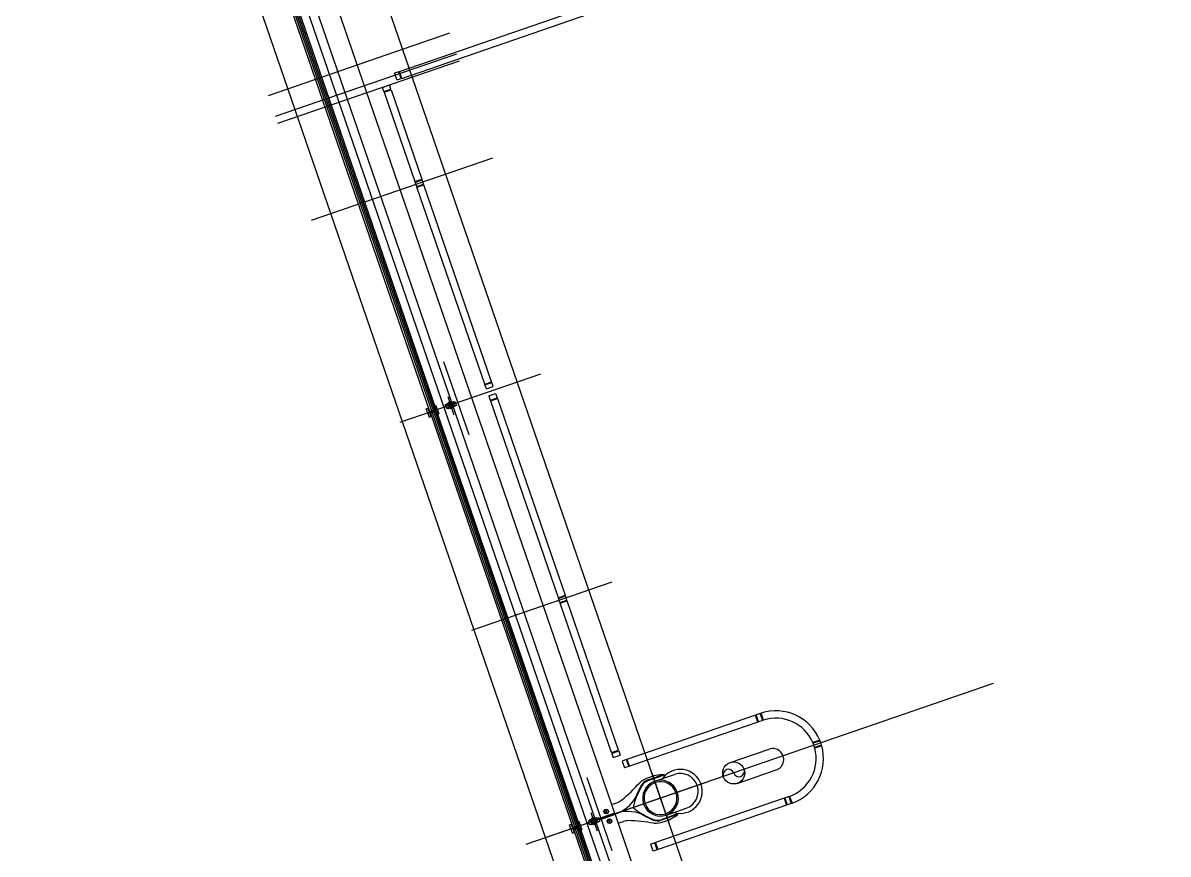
# Model space of a CAD drawing. Extents: x 809487 to 809680, y 818779 to 819225.
# Drawn here: x 809590.66 to 809598.48, y 818898.92 to 818904.59 of the extents above; entities that cross this region are included whole.
import ezdxf

# ---------------------------------------------------------------- set-up
doc = ezdxf.new("R2010")
doc.units = 0
for name, color, linetype in [('F-RC', 7, 'Continuous'), ('MAJ082__', 7, 'Continuous'), ('MAJ214__', 7, 'Continuous'), ('MAJ270__', 7, 'Continuous'), ('MAJ292__', 7, 'Continuous')]:
    doc.layers.add(name, color=color, linetype=linetype)

msp = doc.modelspace()

# ---------------------------------------------------------------- linework, layer by layer
at = {"layer": 'F-RC'}
for p, q in [((809593.2332, 818904.2554), (809594.7615, 818904.7817)), ((809593.2495, 818904.2082), (809594.7778, 818904.7344)), ((809593.2285, 818904.2538), (809593.2001, 818904.244)), ((809593.2164, 818904.1968), (809593.2001, 818904.244)), ((809593.2447, 818904.2065), (809593.2285, 818904.2538)), ((809593.2338, 818904.2535), (809593.2291, 818904.2519)), ((809593.2495, 818904.2082), (809593.2332, 818904.2554)), ((809593.1176, 818904.1469), (809593.1648, 818904.1631)), ((809593.1273, 818904.1185), (809593.1176, 818904.1469)), ((809593.1273, 818904.1185), (809593.1746, 818904.1348)), ((809593.1746, 818904.1348), (809593.1648, 818904.1631)), ((809593.2447, 818904.2065), (809593.2164, 818904.1968)), ((809593.2488, 818904.21), (809593.2441, 818904.2084)), ((809593.129, 818904.1138), (809593.1762, 818904.1301)), ((809593.129, 818904.1138), (809593.3389, 818903.5039)), ((809593.1308, 818904.1144), (809593.1292, 818904.1192)), ((809593.1743, 818904.1294), (809593.1727, 818904.1341)), ((809593.1762, 818904.1301), (809593.3862, 818903.5202)), ((809593.3389, 818903.5039), (809593.3586, 818903.5107)), ((809593.3406, 818903.4992), (809593.3879, 818903.5155)), ((809593.3586, 818903.5107), (809593.3862, 818903.5202)), ((809593.386, 818903.5148), (809593.3843, 818903.5195)), ((809593.3976, 818903.4871), (809593.3879, 818903.5155)), ((809593.3503, 818903.4708), (809593.3406, 818903.4992)), ((809593.3425, 818903.4998), (809593.3408, 818903.5046)), ((809593.3503, 818903.4708), (809593.3976, 818903.4871)), ((809593.352, 818903.4661), (809593.3992, 818903.4824)), ((809593.8143, 818902.1235), (809593.352, 818903.4661)), ((809593.3539, 818903.4667), (809593.3522, 818903.4715)), ((809593.3974, 818903.4817), (809593.3957, 818903.4864)), ((809593.8616, 818902.1397), (809593.3992, 818903.4824)), ((809593.8143, 818902.1235), (809593.8616, 818902.1397)), ((809593.8159, 818902.1187), (809593.8632, 818902.135)), ((809593.8257, 818902.0904), (809593.8159, 818902.1187)), ((809593.8178, 818902.1194), (809593.8162, 818902.1241)), ((809593.8257, 818902.0904), (809593.8729, 818902.1066)), ((809593.8613, 818902.1344), (809593.8597, 818902.1391)), ((809593.8729, 818902.1066), (809593.8632, 818902.135)), ((809593.8419, 818902.0431), (809593.8892, 818902.0594)), ((809593.8419, 818902.0431), (809593.8517, 818902.0147)), ((809593.8517, 818902.0147), (809593.899, 818902.031)), ((809593.8533, 818902.01), (809593.9006, 818902.0263)), ((809593.8892, 818902.0594), (809593.899, 818902.031)), ((809593.8971, 818902.0303), (809593.8987, 818902.0256)), ((809593.9006, 818902.0263), (809594.3629, 818900.6836)), ((809593.8533, 818902.01), (809594.3157, 818900.6674)), ((809593.8536, 818902.0154), (809593.8552, 818902.0106)), ((809594.3157, 818900.6674), (809594.3353, 818900.6741)), ((809594.3173, 818900.6626), (809594.3646, 818900.6789)), ((809594.327, 818900.6343), (809594.3173, 818900.6626)), ((809594.3192, 818900.6633), (809594.3175, 818900.668)), ((809594.327, 818900.6343), (809594.3743, 818900.6505)), ((809594.3287, 818900.6295), (809594.3759, 818900.6458)), ((809594.6795, 818899.6108), (809594.3287, 818900.6295)), ((809594.3306, 818900.6302), (809594.3289, 818900.6349)), ((809594.3353, 818900.6741), (809594.3629, 818900.6836)), ((809594.3627, 818900.6783), (809594.361, 818900.683)), ((809594.3743, 818900.6505), (809594.3646, 818900.6789)), ((809594.3741, 818900.6452), (809594.3724, 818900.6499)), ((809594.7267, 818899.627), (809594.3759, 818900.6458)), ((809595.6614, 818899.8669), (809594.7851, 818899.5651)), ((809595.6776, 818899.8196), (809595.6614, 818899.8669)), ((809595.6667, 818899.8666), (809595.662, 818899.865)), ((809595.6945, 818899.8783), (809595.6661, 818899.8685)), ((809595.6824, 818899.8212), (809595.6661, 818899.8685)), ((809595.7107, 818899.831), (809595.6945, 818899.8783)), ((809595.7155, 818899.8326), (809595.6992, 818899.8799)), ((809595.6776, 818899.8196), (809594.8013, 818899.5179)), ((809595.6817, 818899.8231), (809595.677, 818899.8215)), ((809595.7107, 818899.831), (809595.6824, 818899.8212)), ((809596.1005, 818899.6955), (809596.0531, 818899.6792)), ((809596.1023, 818899.6908), (809596.055, 818899.6745)), ((809594.6795, 818899.6108), (809594.7267, 818899.627)), ((809594.6811, 818899.606), (809594.7284, 818899.6223)), ((809594.6811, 818899.606), (809594.6909, 818899.5777)), ((809594.6814, 818899.6114), (809594.683, 818899.6067)), ((809594.7248, 818899.6264), (809594.7265, 818899.6216)), ((809594.7284, 818899.6223), (809594.7381, 818899.5939)), ((809596.1121, 818899.6625), (809596.0648, 818899.6462)), ((809596.1135, 818899.6577), (809596.0661, 818899.6414)), ((809594.6909, 818899.5777), (809594.7381, 818899.5939)), ((809594.7803, 818899.5635), (809594.752, 818899.5537)), ((809594.752, 818899.5537), (809594.7683, 818899.5065)), ((809594.7803, 818899.5635), (809594.7966, 818899.5162)), ((809594.7857, 818899.5632), (809594.781, 818899.5616)), ((809594.7851, 818899.5651), (809594.8013, 818899.5179)), ((809594.7966, 818899.5162), (809594.7683, 818899.5065)), ((809594.8007, 818899.5197), (809594.796, 818899.5181)), ((809595.8567, 818899.2996), (809594.9804, 818898.9978)), ((809595.8567, 818899.2996), (809595.873, 818899.2523)), ((809595.8621, 818899.2993), (809595.8574, 818899.2977)), ((809595.8898, 818899.3109), (809595.8614, 818899.3012)), ((809595.8614, 818899.3012), (809595.8777, 818899.2539)), ((809595.8898, 818899.3109), (809595.9061, 818899.2637)), ((809595.8945, 818899.3126), (809595.9108, 818899.2653)), ((809595.873, 818899.2523), (809594.9967, 818898.9505)), ((809595.8771, 818899.2558), (809595.8723, 818899.2542)), ((809595.9061, 818899.2637), (809595.8777, 818899.2539)), ((809594.9757, 818898.9962), (809594.9473, 818898.9864)), ((809594.9636, 818898.9392), (809594.9473, 818898.9864)), ((809594.992, 818898.9489), (809594.9757, 818898.9962)), ((809594.9811, 818898.9959), (809594.9763, 818898.9943)), ((809594.9967, 818898.9505), (809594.9804, 818898.9978)), ((809594.992, 818898.9489), (809594.9636, 818898.9392)), ((809594.996, 818898.9524), (809594.9913, 818898.9508))]:
    msp.add_line(p, q, dxfattribs=at)
for radius, start, end in [(0.323, 108.11303, 109.00032), (0.325, 22.52811, 108.11849), (0.275, 23.17064, 107.9582), (0.277, 107.96572, 109.00032), (0.323, 21.66174, 22.54999), (0.325, 19, 21.64535), (0.275, 290.0418, 14.82936), (0.325, 289.88151, 15.47188), (0.277, 22.10417, 23.14047), (0.275, 19, 22.12677), (0.275, 15.87323, 19), (0.277, 14.85953, 15.89583), (0.325, 16.35465, 19), (0.323, 15.45001, 16.33825), (0.277, 288.99968, 290.03427), (0.323, 288.99968, 289.88697)]:
    msp.add_arc((809595.8003, 818899.571), radius, start, end, dxfattribs=at)
at = {"layer": 'MAJ082__'}
for p, q in [((809595.4884, 818899.5429), (809595.7549, 818899.6347)), ((809595.5372, 818899.4011), (809595.8037, 818899.4928))]:
    msp.add_line(p, q, dxfattribs=at)
msp.add_circle((809595.5128, 818899.472), 0.075, dxfattribs=at)
for centre, radius, start, end in [((809595.7793, 818899.5637), 0.075, 288.99117, 109), ((809595.4774, 818899.4598), 0.0375, 19, 199), ((809595.5483, 818899.4842), 0.0375, 199, 19)]:
    msp.add_arc(centre, radius, start, end, dxfattribs=at)
at = {"layer": 'MAJ214__'}
for p, q in [((809592.4787, 818904.765), (809593.4505, 818901.9427)), ((809592.49, 818904.769), (809593.4619, 818901.9466)), ((809592.4995, 818904.7722), (809593.4713, 818901.9498)), ((809592.5002, 818904.7725), (809593.472, 818901.9501)), ((809592.5609, 818904.796), (809594.511, 818899.1323)), ((809593.5557, 818901.9868), (809593.5453, 818901.9832)), ((809593.5551, 818901.9549), (809593.5453, 818901.9832)), ((809593.5655, 818901.9585), (809593.5551, 818901.9549)), ((809593.5631, 818901.9642), (809593.5706, 818901.9669)), ((809593.5957, 818901.994), (809593.5649, 818901.9834)), ((809593.5658, 818901.9959), (809593.5875, 818902.0033)), ((809593.5664, 818901.9971), (809593.5658, 818901.9959)), ((809593.5668, 818901.993), (809593.5658, 818901.9959)), ((809593.5863, 818902.004), (809593.5664, 818901.9971)), ((809593.5666, 818901.9575), (809593.6105, 818901.9727)), ((809593.5668, 818901.993), (809593.5885, 818902.0005)), ((809593.5687, 818901.9937), (809593.569, 818901.9927)), ((809593.6014, 818901.9775), (809593.5706, 818901.9669)), ((809593.5998, 818901.9679), (809593.578, 818901.9604)), ((809593.579, 818901.9576), (809593.578, 818901.9604)), ((809593.6007, 818901.9651), (809593.579, 818901.9576)), ((809593.5803, 818901.9569), (809593.579, 818901.9576)), ((809593.5796, 818901.962), (809593.5797, 818901.9615)), ((809593.5804, 818901.9612), (809593.5797, 818901.9615)), ((809593.5803, 818901.9569), (809593.6001, 818901.9638)), ((809593.5863, 818902.004), (809593.5875, 818902.0033)), ((809593.5866, 818901.9999), (809593.587, 818901.9989)), ((809593.5885, 818902.0005), (809593.5875, 818902.0033)), ((809593.5959, 818901.9941), (809593.6035, 818901.9967)), ((809593.5974, 818901.9671), (809593.5977, 818901.9677)), ((809593.5975, 818901.9682), (809593.5977, 818901.9677)), ((809593.6007, 818901.9651), (809593.5998, 818901.9679)), ((809593.6001, 818901.9638), (809593.6007, 818901.9651)), ((809593.6011, 818902.0024), (809593.6115, 818902.006)), ((809593.6092, 818901.9801), (809593.6016, 818901.9775)), ((809593.6212, 818901.9777), (809593.6108, 818901.9741)), ((809593.6115, 818902.006), (809593.6212, 818901.9777)), ((809593.4554, 818901.9285), (809594.4272, 818899.1061)), ((809593.4668, 818901.9324), (809594.4386, 818899.11)), ((809593.4762, 818901.9357), (809594.448, 818899.1133)), ((809593.4769, 818901.9359), (809594.4487, 818899.1135)), ((809594.511, 818899.1323), (809594.5253, 818899.1372)), ((809594.5324, 818899.1503), (809594.522, 818899.1467)), ((809594.522, 818899.1467), (809594.5253, 818899.1372)), ((809594.5724, 818899.1574), (809594.5417, 818899.1468)), ((809594.5425, 818899.1593), (809594.5642, 818899.1668)), ((809594.5431, 818899.1606), (809594.5425, 818899.1593)), ((809594.5435, 818899.1565), (809594.5425, 818899.1593)), ((809594.563, 818899.1674), (809594.5431, 818899.1606)), ((809594.5433, 818899.121), (809594.5872, 818899.1361)), ((809594.5435, 818899.1565), (809594.5652, 818899.164)), ((809594.5454, 818899.1571), (809594.5457, 818899.1562)), ((809594.5781, 818899.1409), (809594.5473, 818899.1303)), ((809594.563, 818899.1674), (809594.5642, 818899.1668)), ((809594.5633, 818899.1633), (809594.5637, 818899.1624)), ((809594.5652, 818899.164), (809594.5642, 818899.1668)), ((809594.5726, 818899.1575), (809594.5802, 818899.1601)), ((809594.5778, 818899.1659), (809594.5882, 818899.1695)), ((809594.5859, 818899.1436), (809594.5783, 818899.141)), ((809594.5979, 818899.1411), (809594.5875, 818899.1375)), ((809594.5882, 818899.1695), (809594.5914, 818899.16)), ((809594.7002, 818899.1975), (809594.5914, 818899.16)), ((809594.7034, 818899.188), (809594.5947, 818899.1506)), ((809594.5947, 818899.1506), (809594.5979, 818899.1411)), ((809594.4321, 818899.0919), (809595.4039, 818896.2696)), ((809594.4435, 818899.0958), (809595.4153, 818896.2735)), ((809594.4529, 818899.0991), (809595.4247, 818896.2767)), ((809594.4536, 818899.0993), (809595.4254, 818896.277)), ((809594.5143, 818899.1229), (809594.5285, 818899.1278)), ((809594.5143, 818899.1229), (809596.4645, 818893.4592)), ((809594.5318, 818899.1183), (809594.5285, 818899.1278)), ((809594.5422, 818899.1219), (809594.5318, 818899.1183)), ((809594.5398, 818899.1277), (809594.5473, 818899.1303)), ((809594.5765, 818899.1313), (809594.5547, 818899.1238)), ((809594.5557, 818899.121), (809594.5547, 818899.1238)), ((809594.5774, 818899.1285), (809594.5557, 818899.121)), ((809594.557, 818899.1204), (809594.5557, 818899.121)), ((809594.5563, 818899.1254), (809594.5564, 818899.125)), ((809594.5571, 818899.1247), (809594.5564, 818899.125)), ((809594.557, 818899.1204), (809594.5768, 818899.1272)), ((809594.5741, 818899.1305), (809594.5744, 818899.1312)), ((809594.5742, 818899.1316), (809594.5744, 818899.1312)), ((809594.5774, 818899.1285), (809594.5765, 818899.1313)), ((809594.5768, 818899.1272), (809594.5774, 818899.1285))]:
    msp.add_line(p, q, dxfattribs=at)
for points in [[(809593.6, 818902.0034), (809593.556, 818901.9882)], [(809595.038, 818899.4609), (809594.9252, 818899.4221)], [(809594.5767, 818899.1668), (809594.5327, 818899.1517)], [(809595.1318, 818899.1884), (809595.019, 818899.1496)]]:
    msp.add_lwpolyline(points, dxfattribs=at)
for centre, radius in [((809593.5833, 818901.9805), 0.006), ((809594.6431, 818899.2095), 0.0155), ((809594.6431, 818899.2095), 0.0135), ((809594.6431, 818899.2095), 0.0042), ((809594.6659, 818899.1434), 0.0155), ((809594.6659, 818899.1434), 0.0135), ((809594.6659, 818899.1434), 0.0042)]:
    msp.add_circle(centre, radius, dxfattribs=at)
for centre, radius, start, end in [((809593.5833, 818901.9805), 0.0095, 145.18264, 252.81736), ((809593.5833, 818901.9805), 0.0109, 101.1265, 116.87349), ((809593.5833, 818901.9805), 0.0109, 281.1265, 296.87349), ((809593.5833, 818901.9805), 0.0095, 326.69488, 71.30512), ((809595.3733, 818899.103), 0.567, 149.96236, 158.10407), ((809594.951, 818899.3472), 0.0792, 109, 149.96236), ((809594.6394, 818899.4148), 0.2307, 285.67731, 333.23123), ((809594.8286, 818899.3219), 0.02, 326.67541, 338.10407), ((809594.56, 818899.1439), 0.0095, 145.18264, 198.99991), ((809594.56, 818899.1439), 0.0095, 198.99991, 252.81736), ((809594.56, 818899.1439), 0.006, 19.00013, 198.99986), ((809594.56, 818899.1439), 0.006, 198.99986, 19.00013), ((809594.56, 818899.1439), 0.0109, 101.1265, 116.87349), ((809594.56, 818899.1439), 0.0095, 19.00008, 71.30512), ((809594.56, 818899.1439), 0.0095, 326.69488, 19.00008), ((809594.7893, 818898.9793), 0.2307, 64.76877, 112.32268), ((809594.7893, 818898.9793), 0.2307, 105.67731, 112.32268), ((809594.6394, 818899.4148), 0.2307, 285.67731, 292.32268), ((809594.8813, 818899.169), 0.02, 59.89592, 71.32459), ((809595.1757, 818899.6769), 0.567, 239.89592, 248.03764), ((809594.9932, 818899.2245), 0.0792, 248.03764, 289), ((809594.56, 818899.1439), 0.0109, 281.1265, 296.87349)]:
    msp.add_arc(centre, radius, start, end, dxfattribs=at)
for points, degree in [([(809593.5557, 818901.9875), (809593.5557, 818901.9876), (809593.5557, 818901.9876), (809593.5557, 818901.9877), (809593.5557, 818901.9878), (809593.5557, 818901.9879), (809593.5557, 818901.9879), (809593.5558, 818901.988), (809593.5558, 818901.988), (809593.5558, 818901.9881), (809593.5558, 818901.9881), (809593.5559, 818901.9881), (809593.5559, 818901.9882), (809593.5559, 818901.9882), (809593.556, 818901.9882), (809593.556, 818901.9882)], 3), ([(809593.5565, 818901.9814), (809593.5564, 818901.9817), (809593.5563, 818901.982), (809593.5561, 818901.9829), (809593.556, 818901.9834), (809593.5559, 818901.9845), (809593.5558, 818901.9851), (809593.5557, 818901.9863), (809593.5557, 818901.9869), (809593.5557, 818901.9875)], 3), ([(809593.5565, 818901.9814), (809593.5565, 818901.9813), (809593.5565, 818901.9813), (809593.5566, 818901.9813), (809593.5566, 818901.9812), (809593.5566, 818901.9812), (809593.5566, 818901.9812), (809593.5566, 818901.9812)], 3), ([(809593.5574, 818901.9808), (809593.5574, 818901.9808), (809593.5574, 818901.9808), (809593.5573, 818901.9808), (809593.5573, 818901.9808), (809593.5572, 818901.9808), (809593.5572, 818901.9808), (809593.557, 818901.9808), (809593.557, 818901.9808), (809593.5568, 818901.9809), (809593.5568, 818901.9809), (809593.5567, 818901.981), (809593.5566, 818901.9811), (809593.5566, 818901.9812)], 3), ([(809593.5574, 818901.9808), (809593.558, 818901.981), (809593.5586, 818901.9812), (809593.5602, 818901.9818), (809593.5612, 818901.9821), (809593.5627, 818901.9826), (809593.5633, 818901.9828), (809593.5643, 818901.9832), (809593.5646, 818901.9833), (809593.5649, 818901.9834)], 3), ([(809593.5574, 818901.9808), (809593.5582, 818901.9811), (809593.5591, 818901.9814), (809593.56, 818901.9817), (809593.5612, 818901.9821), (809593.5625, 818901.9826), (809593.5638, 818901.983), (809593.5642, 818901.9831), (809593.5646, 818901.9833), (809593.5649, 818901.9834)], 3), ([(809593.5627, 818901.9635), (809593.5627, 818901.9635), (809593.5627, 818901.9635), (809593.5626, 818901.9636), (809593.5626, 818901.9637), (809593.5627, 818901.9639), (809593.5627, 818901.9639), (809593.5628, 818901.9641), (809593.5628, 818901.9641), (809593.5629, 818901.9642), (809593.563, 818901.9642), (809593.5631, 818901.9642), (809593.5631, 818901.9642), (809593.5631, 818901.9642)], 3), ([(809593.5627, 818901.9635), (809593.5627, 818901.9635), (809593.5627, 818901.9634), (809593.5627, 818901.9634), (809593.5627, 818901.9634), (809593.5627, 818901.9633), (809593.5627, 818901.9633), (809593.5628, 818901.9633)], 3), ([(809593.5659, 818901.9579), (809593.5655, 818901.9584), (809593.5652, 818901.9589), (809593.5645, 818901.9599), (809593.5642, 818901.9604), (809593.5636, 818901.9614), (809593.5634, 818901.9618), (809593.563, 818901.9626), (809593.5629, 818901.963), (809593.5628, 818901.9633)], 3), ([(809593.5649, 818901.9834), (809593.565, 818901.9834), (809593.565, 818901.9834), (809593.565, 818901.9832), (809593.5651, 818901.983), (809593.5652, 818901.9824), (809593.5653, 818901.9821), (809593.5654, 818901.9808), (809593.5656, 818901.9798), (809593.566, 818901.9775), (809593.5663, 818901.9763), (809593.5671, 818901.974), (809593.5675, 818901.9729), (809593.5685, 818901.9708), (809593.569, 818901.9699), (809593.5698, 818901.9686), (809593.5701, 818901.9681), (809593.5704, 818901.9675), (809593.5705, 818901.9672), (809593.5706, 818901.967), (809593.5706, 818901.9669), (809593.5706, 818901.9669)], 3), ([(809593.5666, 818901.9575), (809593.5665, 818901.9575), (809593.5665, 818901.9575), (809593.5664, 818901.9575), (809593.5664, 818901.9575), (809593.5663, 818901.9576), (809593.5663, 818901.9576), (809593.5662, 818901.9576), (809593.5662, 818901.9576), (809593.5661, 818901.9577), (809593.5661, 818901.9577), (809593.566, 818901.9577), (809593.566, 818901.9578), (809593.5659, 818901.9578), (809593.5659, 818901.9579), (809593.5659, 818901.9579)], 3), ([(809593.5762, 818901.987), (809593.5762, 818901.987), (809593.5762, 818901.9869), (809593.5761, 818901.9869), (809593.5761, 818901.9868), (809593.5759, 818901.9866), (809593.5758, 818901.9864), (809593.5756, 818901.986), (809593.5754, 818901.9858), (809593.5753, 818901.9857)], 3), ([(809593.5783, 818901.9902), (809593.5772, 818901.9885), (809593.5762, 818901.987)], 2), ([(809593.5802, 818901.9715), (809593.5804, 818901.9714), (809593.5806, 818901.9713), (809593.581, 818901.9712), (809593.5812, 818901.9711), (809593.5815, 818901.971), (809593.5816, 818901.971), (809593.5817, 818901.971), (809593.5817, 818901.971), (809593.5817, 818901.971)], 3), ([(809593.5848, 818901.99), (809593.5831, 818901.9905), (809593.5812, 818901.9912)], 2), ([(809593.5817, 818901.971), (809593.5834, 818901.9704), (809593.5854, 818901.9697)], 2), ([(809593.5863, 818901.9895), (809593.5861, 818901.9895), (809593.5859, 818901.9896), (809593.5855, 818901.9897), (809593.5853, 818901.9898), (809593.5851, 818901.9899), (809593.585, 818901.9899), (809593.5849, 818901.9899), (809593.5848, 818901.9899), (809593.5848, 818901.99)], 3), ([(809593.5882, 818901.9707), (809593.5893, 818901.9724), (809593.5903, 818901.9739)], 2), ([(809593.5903, 818901.9739), (809593.5904, 818901.974), (809593.5904, 818901.974), (809593.5904, 818901.974), (809593.5905, 818901.9741), (809593.5906, 818901.9744), (809593.5907, 818901.9745), (809593.591, 818901.9749), (809593.5911, 818901.9751), (809593.5912, 818901.9752)], 3), ([(809593.5957, 818901.994), (809593.5958, 818901.994), (809593.5958, 818901.994), (809593.5959, 818901.9941)], 2), ([(809593.5957, 818901.994), (809593.5958, 818901.994), (809593.5958, 818901.994), (809593.5959, 818901.9941)], 2), ([(809593.6016, 818901.9775), (809593.6016, 818901.9775), (809593.6016, 818901.9775), (809593.6015, 818901.9777), (809593.6014, 818901.9779), (809593.6013, 818901.9785), (809593.6013, 818901.9789), (809593.6011, 818901.9801), (809593.6009, 818901.9811), (809593.6005, 818901.9834), (809593.6002, 818901.9846), (809593.5994, 818901.9869), (809593.599, 818901.988), (809593.598, 818901.9901), (809593.5975, 818901.991), (809593.5967, 818901.9923), (809593.5965, 818901.9928), (809593.5961, 818901.9935), (809593.596, 818901.9937), (809593.5959, 818901.9939), (809593.5959, 818901.994), (809593.5959, 818901.9941)], 3), ([(809593.6, 818902.0034), (809593.6, 818902.0034), (809593.6, 818902.0034), (809593.6001, 818902.0034), (809593.6001, 818902.0034), (809593.6002, 818902.0033), (809593.6003, 818902.0033), (809593.6003, 818902.0033), (809593.6003, 818902.0033), (809593.6004, 818902.0032), (809593.6004, 818902.0032), (809593.6005, 818902.0032), (809593.6005, 818902.0031), (809593.6006, 818902.0031), (809593.6006, 818902.003), (809593.6006, 818902.003)], 3), ([(809593.6006, 818902.003), (809593.601, 818902.0025), (809593.6014, 818902.002), (809593.602, 818902.001), (809593.6023, 818902.0005), (809593.6029, 818901.9996), (809593.6031, 818901.9991), (809593.6035, 818901.9983), (809593.6037, 818901.9979), (809593.6038, 818901.9976)], 3), ([(809593.6016, 818901.9775), (809593.6015, 818901.9775), (809593.6015, 818901.9775), (809593.6014, 818901.9775)], 2), ([(809593.6038, 818901.9974), (809593.6039, 818901.9974), (809593.6039, 818901.9974), (809593.6039, 818901.9973), (809593.6039, 818901.9972), (809593.6039, 818901.997), (809593.6038, 818901.997), (809593.6037, 818901.9968), (809593.6037, 818901.9968), (809593.6036, 818901.9967), (809593.6035, 818901.9967), (809593.6035, 818901.9967), (809593.6035, 818901.9967), (809593.6035, 818901.9967)], 3), ([(809593.6038, 818901.9974), (809593.6038, 818901.9974), (809593.6038, 818901.9975), (809593.6038, 818901.9975), (809593.6038, 818901.9975), (809593.6038, 818901.9976), (809593.6038, 818901.9976), (809593.6038, 818901.9976)], 3), ([(809593.6092, 818901.9801), (809593.6092, 818901.9801), (809593.6092, 818901.9801), (809593.6092, 818901.9801), (809593.6093, 818901.9801), (809593.6093, 818901.9802), (809593.6094, 818901.9802), (809593.6095, 818901.9801), (809593.6096, 818901.9801), (809593.6097, 818901.9801), (809593.6098, 818901.98), (809593.6099, 818901.9799), (809593.6099, 818901.9798), (809593.6099, 818901.9798)], 3), ([(809593.61, 818901.9796), (809593.61, 818901.9796), (809593.61, 818901.9796), (809593.61, 818901.9797), (809593.61, 818901.9797), (809593.6099, 818901.9797), (809593.6099, 818901.9797), (809593.6099, 818901.9798)], 3), ([(809593.61, 818901.9796), (809593.6101, 818901.9792), (809593.6102, 818901.9789), (809593.6104, 818901.978), (809593.6105, 818901.9775), (809593.6107, 818901.9764), (809593.6107, 818901.9758), (809593.6108, 818901.9746), (809593.6108, 818901.974), (809593.6108, 818901.9734)], 3), ([(809593.6108, 818901.9734), (809593.6108, 818901.9733), (809593.6108, 818901.9733), (809593.6108, 818901.9732), (809593.6108, 818901.9731), (809593.6108, 818901.973), (809593.6108, 818901.973), (809593.6108, 818901.9729), (809593.6107, 818901.9729), (809593.6107, 818901.9729), (809593.6107, 818901.9728), (809593.6107, 818901.9728), (809593.6106, 818901.9727), (809593.6106, 818901.9727), (809593.6106, 818901.9727), (809593.6105, 818901.9727)], 3), ([(809594.5324, 818899.151), (809594.5324, 818899.151), (809594.5324, 818899.1511), (809594.5324, 818899.1512), (809594.5324, 818899.1512), (809594.5324, 818899.1513), (809594.5325, 818899.1513), (809594.5325, 818899.1514), (809594.5325, 818899.1514), (809594.5325, 818899.1515), (809594.5325, 818899.1515), (809594.5326, 818899.1516), (809594.5326, 818899.1516), (809594.5326, 818899.1517), (809594.5327, 818899.1517), (809594.5327, 818899.1517)], 3), ([(809594.5332, 818899.1448), (809594.5331, 818899.1451), (809594.533, 818899.1455), (809594.5328, 818899.1463), (809594.5327, 818899.1469), (809594.5326, 818899.148), (809594.5325, 818899.1486), (809594.5324, 818899.1497), (809594.5324, 818899.1503), (809594.5324, 818899.151)], 3), ([(809594.5332, 818899.1448), (809594.5332, 818899.1448), (809594.5332, 818899.1447), (809594.5333, 818899.1447), (809594.5333, 818899.1447), (809594.5333, 818899.1446), (809594.5333, 818899.1446), (809594.5333, 818899.1446)], 3), ([(809594.5341, 818899.1442), (809594.5341, 818899.1442), (809594.5341, 818899.1442), (809594.534, 818899.1442), (809594.534, 818899.1442), (809594.5339, 818899.1442), (809594.5339, 818899.1442), (809594.5337, 818899.1442), (809594.5337, 818899.1442), (809594.5335, 818899.1443), (809594.5335, 818899.1443), (809594.5334, 818899.1445), (809594.5333, 818899.1445), (809594.5333, 818899.1446)], 3), ([(809594.5341, 818899.1442), (809594.5347, 818899.1445), (809594.5353, 818899.1447), (809594.5369, 818899.1452), (809594.5379, 818899.1455), (809594.5394, 818899.1461), (809594.54, 818899.1463), (809594.541, 818899.1466), (809594.5413, 818899.1467), (809594.5417, 818899.1468)], 3), ([(809594.5341, 818899.1442), (809594.5349, 818899.1445), (809594.5358, 818899.1448), (809594.5367, 818899.1451), (809594.5379, 818899.1456), (809594.5392, 818899.146), (809594.5405, 818899.1465), (809594.5409, 818899.1466), (809594.5413, 818899.1467), (809594.5417, 818899.1468)], 3), ([(809594.5417, 818899.1468), (809594.5417, 818899.1468), (809594.5417, 818899.1468), (809594.5417, 818899.1467), (809594.5418, 818899.1465), (809594.5419, 818899.1459), (809594.542, 818899.1455), (809594.5422, 818899.1443), (809594.5423, 818899.1432), (809594.5427, 818899.141), (809594.543, 818899.1398), (809594.5435, 818899.1385), (809594.5435, 818899.1384), (809594.5435, 818899.1382)], 3), ([(809594.5435, 818899.1382), (809594.5439, 818899.1372), (809594.5443, 818899.1362), (809594.5452, 818899.1343), (809594.5458, 818899.1333), (809594.5465, 818899.132), (809594.5468, 818899.1315), (809594.5471, 818899.1309), (809594.5472, 818899.1307), (809594.5473, 818899.1304), (809594.5473, 818899.1304), (809594.5473, 818899.1303)], 3), ([(809594.5529, 818899.1504), (809594.5529, 818899.1504), (809594.5529, 818899.1504), (809594.5528, 818899.1503), (809594.5528, 818899.1502), (809594.5526, 818899.15), (809594.5525, 818899.1498), (809594.5523, 818899.1495), (809594.5521, 818899.1493), (809594.552, 818899.1491)], 3), ([(809594.555, 818899.1537), (809594.5539, 818899.1519), (809594.5529, 818899.1504)], 2), ([(809594.5569, 818899.1349), (809594.5571, 818899.1348), (809594.5573, 818899.1348), (809594.5577, 818899.1346), (809594.5579, 818899.1346), (809594.5582, 818899.1345), (809594.5583, 818899.1344), (809594.5584, 818899.1344), (809594.5584, 818899.1344), (809594.5584, 818899.1344)], 3), ([(809594.5615, 818899.1534), (809594.5598, 818899.154), (809594.5579, 818899.1546)], 2), ([(809594.563, 818899.1529), (809594.5628, 818899.153), (809594.5626, 818899.153), (809594.5622, 818899.1532), (809594.562, 818899.1532), (809594.5618, 818899.1533), (809594.5617, 818899.1534), (809594.5616, 818899.1534), (809594.5616, 818899.1534), (809594.5615, 818899.1534)], 3), ([(809594.5649, 818899.1341), (809594.5661, 818899.1359), (809594.5671, 818899.1374)], 2), ([(809594.5671, 818899.1374), (809594.5671, 818899.1374), (809594.5671, 818899.1374), (809594.5671, 818899.1375), (809594.5672, 818899.1376), (809594.5673, 818899.1378), (809594.5674, 818899.138), (809594.5677, 818899.1383), (809594.5678, 818899.1385), (809594.5679, 818899.1387)], 3), ([(809594.5724, 818899.1574), (809594.5725, 818899.1575), (809594.5725, 818899.1575), (809594.5726, 818899.1575)], 2), ([(809594.5724, 818899.1574), (809594.5725, 818899.1575), (809594.5725, 818899.1575), (809594.5726, 818899.1575)], 2), ([(809594.5764, 818899.1496), (809594.5761, 818899.1506), (809594.5756, 818899.1516), (809594.5747, 818899.1535), (809594.5742, 818899.1545), (809594.5734, 818899.1558), (809594.5732, 818899.1563), (809594.5728, 818899.1569), (809594.5727, 818899.1571), (809594.5726, 818899.1574), (809594.5726, 818899.1574), (809594.5726, 818899.1575)], 3), ([(809594.5783, 818899.141), (809594.5783, 818899.141), (809594.5783, 818899.141), (809594.5782, 818899.1411), (809594.5782, 818899.1413), (809594.578, 818899.1419), (809594.578, 818899.1423), (809594.5778, 818899.1435), (809594.5777, 818899.1446), (809594.5772, 818899.1468), (809594.5769, 818899.148), (809594.5765, 818899.1493), (809594.5764, 818899.1494), (809594.5764, 818899.1496)], 3), ([(809594.5773, 818899.1664), (809594.5777, 818899.166), (809594.5781, 818899.1655), (809594.5787, 818899.1645), (809594.579, 818899.164), (809594.5796, 818899.163), (809594.5798, 818899.1625), (809594.5802, 818899.1617), (809594.5804, 818899.1614), (809594.5805, 818899.1611)], 3), ([(809594.5783, 818899.141), (809594.5782, 818899.1409), (809594.5782, 818899.1409), (809594.5781, 818899.1409)], 2), ([(809594.5806, 818899.1609), (809594.5806, 818899.1608), (809594.5806, 818899.1608), (809594.5806, 818899.1607), (809594.5806, 818899.1606), (809594.5806, 818899.1605), (809594.5805, 818899.1604), (809594.5804, 818899.1603), (809594.5804, 818899.1602), (809594.5803, 818899.1602), (809594.5802, 818899.1601), (809594.5802, 818899.1601), (809594.5802, 818899.1601), (809594.5802, 818899.1601)], 3), ([(809594.5806, 818899.1609), (809594.5805, 818899.1609), (809594.5805, 818899.1609), (809594.5805, 818899.1609), (809594.5805, 818899.161), (809594.5805, 818899.161), (809594.5805, 818899.161), (809594.5805, 818899.1611)], 3), ([(809594.5859, 818899.1436), (809594.5859, 818899.1436), (809594.5859, 818899.1436), (809594.5859, 818899.1436), (809594.586, 818899.1436), (809594.586, 818899.1436), (809594.5861, 818899.1436), (809594.5862, 818899.1436), (809594.5863, 818899.1436), (809594.5864, 818899.1435), (809594.5865, 818899.1435), (809594.5866, 818899.1433), (809594.5866, 818899.1433), (809594.5866, 818899.1432)], 3), ([(809594.5867, 818899.143), (809594.5867, 818899.143), (809594.5867, 818899.143), (809594.5867, 818899.1431), (809594.5867, 818899.1431), (809594.5867, 818899.1432), (809594.5866, 818899.1432), (809594.5866, 818899.1432)], 3), ([(809594.5867, 818899.143), (809594.5868, 818899.1427), (809594.5869, 818899.1423), (809594.5871, 818899.1415), (809594.5872, 818899.1409), (809594.5874, 818899.1398), (809594.5874, 818899.1392), (809594.5875, 818899.1381), (809594.5875, 818899.1374), (809594.5875, 818899.1368)], 3), ([(809594.5875, 818899.1368), (809594.5875, 818899.1368), (809594.5875, 818899.1367), (809594.5875, 818899.1366), (809594.5875, 818899.1366), (809594.5875, 818899.1365), (809594.5875, 818899.1365), (809594.5875, 818899.1364), (809594.5875, 818899.1364), (809594.5874, 818899.1363), (809594.5874, 818899.1363), (809594.5874, 818899.1362), (809594.5874, 818899.1362), (809594.5873, 818899.1361), (809594.5873, 818899.1361), (809594.5872, 818899.1361)], 3), ([(809594.5394, 818899.1269), (809594.5394, 818899.127), (809594.5394, 818899.127), (809594.5393, 818899.1271), (809594.5393, 818899.1272), (809594.5394, 818899.1273), (809594.5394, 818899.1274), (809594.5395, 818899.1275), (809594.5395, 818899.1276), (809594.5396, 818899.1276), (809594.5397, 818899.1277), (809594.5398, 818899.1277), (809594.5398, 818899.1277), (809594.5398, 818899.1277)], 3), ([(809594.5394, 818899.1269), (809594.5394, 818899.1269), (809594.5394, 818899.1269), (809594.5394, 818899.1269), (809594.5394, 818899.1268), (809594.5394, 818899.1268), (809594.5394, 818899.1267), (809594.5395, 818899.1267)], 3), ([(809594.5426, 818899.1214), (809594.5422, 818899.1218), (809594.5419, 818899.1223), (809594.5412, 818899.1233), (809594.5409, 818899.1238), (809594.5403, 818899.1248), (809594.5401, 818899.1253), (809594.5397, 818899.1261), (809594.5396, 818899.1264), (809594.5395, 818899.1267)], 3), ([(809594.5433, 818899.121), (809594.5432, 818899.121), (809594.5432, 818899.1209), (809594.5431, 818899.121), (809594.5431, 818899.121), (809594.543, 818899.121), (809594.543, 818899.121), (809594.5429, 818899.1211), (809594.5429, 818899.1211), (809594.5428, 818899.1211), (809594.5428, 818899.1211), (809594.5428, 818899.1212), (809594.5427, 818899.1212), (809594.5427, 818899.1213), (809594.5426, 818899.1213), (809594.5426, 818899.1214)], 3), ([(809594.5584, 818899.1344), (809594.5601, 818899.1338), (809594.5621, 818899.1332)], 2)]:
    msp.add_open_spline(points, degree=degree, dxfattribs=at)
at = {"layer": 'MAJ270__'}
for p, q in [((809590.6642, 818910.4886), (809594.5694, 818899.1471)), ((809595.0138, 818899.3002), (809593.0604, 818904.9733)), ((809593.5742, 818904.5156), (809592.3367, 818904.0895)), ((809593.6231, 818904.3738), (809592.3856, 818903.9477)), ((809593.6393, 818904.3265), (809592.4019, 818903.9004)), ((809593.8672, 818903.6647), (809592.6298, 818903.2386)), ((809593.5336, 818902.2781), (809593.7053, 818901.7795)), ((809594.1941, 818902.1908), (809593.2359, 818901.8608)), ((809593.6069, 818901.9118), (809593.5641, 818902.0361)), ((809594.6824, 818900.7725), (809593.7242, 818900.4426)), ((809597.2826, 818900.0814), (809594.2126, 818899.0243)), ((809597.2826, 818900.0814), (809594.2126, 818899.0243)), ((809597.2826, 818900.0814), (809594.2126, 818899.0243)), ((809594.9542, 818899.4731), (809595.0716, 818899.1322)), ((809595.0733, 818899.1272), (809594.9559, 818899.4681)), ((809595.3323, 818899.4098), (809594.0948, 818898.9837)), ((809594.5104, 818899.4415), (809594.682, 818898.9429)), ((809594.5104, 818899.4415), (809594.682, 818898.9429)), ((809596.9672, 818893.627), (809595.0138, 818899.3002)), ((809594.5836, 818899.0752), (809594.5408, 818899.1995)), ((809594.5836, 818899.0752), (809594.5408, 818899.1995)), ((809594.571, 818899.1424), (809598.4762, 818887.8009)), ((809594.4205, 818899.088), (809594.4157, 818899.1021)), ((809594.4205, 818899.088), (809594.4157, 818899.1021))]:
    msp.add_line(p, q, dxfattribs=at)
msp.add_circle((809594.4181, 818899.095), 0.003, dxfattribs=at)
msp.add_circle((809594.4181, 818899.095), 0.003, dxfattribs=at)
at = {"layer": 'MAJ292__'}
for p, q in [((809592.75, 818904.8611), (809594.7002, 818899.1975)), ((809592.4671, 818904.7611), (809593.4389, 818901.9387)), ((809592.5097, 818904.7757), (809593.4815, 818901.9533)), ((809592.2756, 818904.703), (809596.1824, 818893.3568)), ((809593.416, 818901.9546), (809593.4283, 818901.9588)), ((809593.4258, 818901.9262), (809593.416, 818901.9546)), ((809593.4258, 818901.9262), (809593.4913, 818901.9488)), ((809593.4258, 818901.9262), (809593.4913, 818901.9488)), ((809593.4356, 818901.9375), (809593.4283, 818901.9588)), ((809593.4356, 818901.9375), (809593.4815, 818901.9533)), ((809593.4742, 818901.9746), (809593.4815, 818901.9771)), ((809593.4815, 818901.9533), (809593.4742, 818901.9746)), ((809593.4913, 818901.9488), (809593.4815, 818901.9771)), ((809593.4913, 818901.9488), (809593.501, 818901.9204)), ((809593.4258, 818901.9262), (809593.4355, 818901.8979)), ((809593.4355, 818901.8979), (809593.4478, 818901.9021)), ((809593.4405, 818901.9234), (809593.4864, 818901.9392)), ((809593.4405, 818901.9234), (809593.4478, 818901.9021)), ((809593.4438, 818901.9245), (809594.4155, 818899.1025)), ((809593.4864, 818901.9392), (809594.4582, 818899.1168)), ((809593.4864, 818901.9392), (809593.4937, 818901.9179)), ((809593.4937, 818901.9179), (809593.501, 818901.9204)), ((809594.9741, 818899.4155), (809595.1093, 818899.4621)), ((809595.0535, 818899.1848), (809595.1887, 818899.2314)), ((809594.4509, 818899.1381), (809594.4582, 818899.1406)), ((809594.4582, 818899.1168), (809594.4509, 818899.1381)), ((809594.468, 818899.1122), (809594.4582, 818899.1406)), ((809594.7034, 818899.188), (809596.6536, 818893.5243)), ((809594.3927, 818899.118), (809594.405, 818899.1223)), ((809594.4025, 818899.0897), (809594.3927, 818899.118)), ((809594.4025, 818899.0897), (809594.468, 818899.1122)), ((809594.4025, 818899.0897), (809594.468, 818899.1122)), ((809594.4025, 818899.0897), (809594.4122, 818899.0613)), ((809594.4123, 818899.101), (809594.405, 818899.1223)), ((809594.4122, 818899.0613), (809594.4245, 818899.0655)), ((809594.4123, 818899.101), (809594.4582, 818899.1168)), ((809594.4172, 818899.0868), (809594.4631, 818899.1026)), ((809594.4172, 818899.0868), (809594.4245, 818899.0655)), ((809594.4205, 818899.088), (809595.3924, 818896.2656)), ((809594.4631, 818899.1026), (809595.4349, 818896.2802)), ((809594.4631, 818899.1026), (809594.4704, 818899.0813)), ((809594.468, 818899.1122), (809594.4777, 818899.0839)), ((809594.4704, 818899.0813), (809594.4777, 818899.0839))]:
    msp.add_line(p, q, dxfattribs=at)
for points in [[(809595.038, 818899.4609), (809595.0394, 818899.4569), (809594.9266, 818899.4181)], [(809594.6798, 818899.2565), (809594.7166, 818899.2692)], [(809594.7237, 818899.1289), (809594.7606, 818899.1416)], [(809595.1318, 818899.1884), (809595.1305, 818899.1924), (809595.0177, 818899.1536)]]:
    msp.add_lwpolyline(points, dxfattribs=at)
for centre, radius, start, end in [((809595.049, 818899.1218), 0.3393, 91.86071, 110.70605), ((809595.149, 818899.3467), 0.15, 19, 144.5771), ((809595.149, 818899.3467), 0.122, 19, 109), ((809593.8856, 818900.3127), 1.3402, 310.07845, 317.42579), ((809595.3733, 818899.103), 0.5628, 149.96236, 166.36786), ((809594.8872, 818899.3925), 0.02, 130.39607, 137.42579), ((809594.986, 818899.2764), 0.1724, 109.2751, 130.39607), ((809594.951, 818899.3472), 0.075, 109, 149.96236), ((809595.0138, 818899.3002), 0.122, 19, 199), ((809595.0138, 818899.3002), 0.112, 19, 199), ((809595.149, 818899.3467), 0.15, 253.4229, 19), ((809595.149, 818899.3467), 0.122, 289, 19), ((809595.0138, 818899.3002), 0.122, 199, 19), ((809595.0138, 818899.3002), 0.112, 199, 19), ((809594.6841, 818899.3638), 0.1, 289, 310.07845), ((809595.1757, 818899.6769), 0.5628, 231.63214, 248.03764), ((809594.7931, 818899.047), 0.1, 87.92155, 109), ((809594.7481, 818897.8076), 1.3402, 80.57421, 87.92155), ((809594.9932, 818899.2245), 0.075, 248.03764, 289), ((809594.9773, 818899.3017), 0.1724, 267.60393, 288.72489), ((809594.9317, 818899.4624), 0.3393, 287.29394, 306.13928), ((809594.9709, 818899.1495), 0.02, 260.57421, 267.60393)]:
    msp.add_arc(centre, radius, start, end, dxfattribs=at)
msp.add_open_spline([(809594.5767, 818899.1668), (809594.5767, 818899.1668), (809594.5767, 818899.1668), (809594.5768, 818899.1668), (809594.5769, 818899.1668), (809594.5769, 818899.1668), (809594.577, 818899.1668), (809594.577, 818899.1667), (809594.577, 818899.1667), (809594.5771, 818899.1667), (809594.5771, 818899.1667), (809594.5772, 818899.1666), (809594.5772, 818899.1666), (809594.5773, 818899.1665), (809594.5773, 818899.1665), (809594.5773, 818899.1664)], degree=3, dxfattribs=at)

doc.saveas('drawing.dxf')
